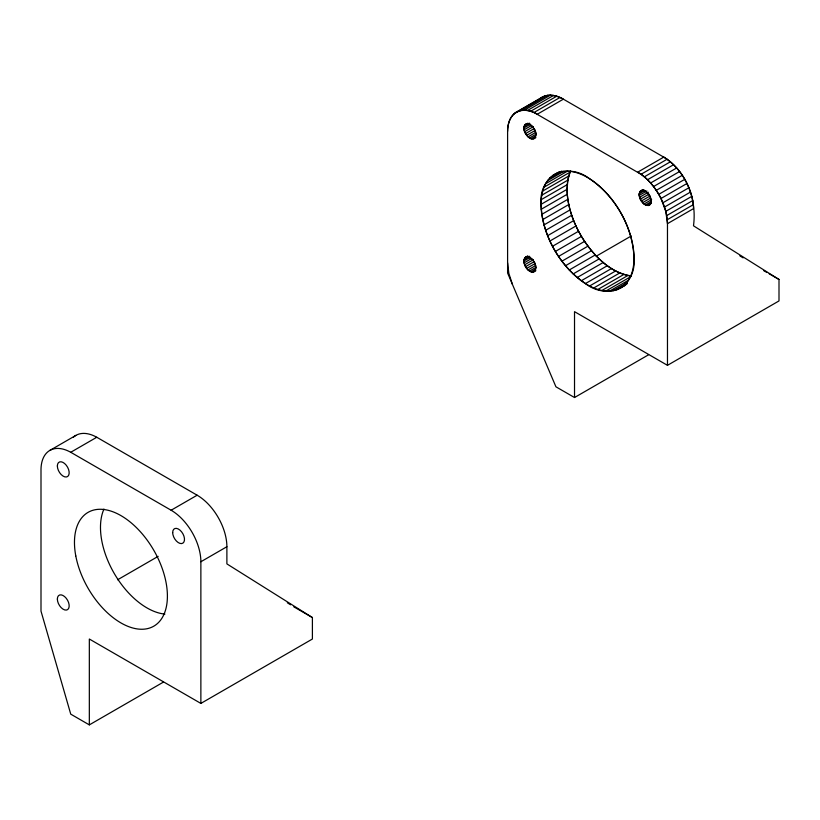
<?xml version="1.0" encoding="UTF-8"?>
<svg xmlns="http://www.w3.org/2000/svg" width="820" height="820" viewBox="0 0 820 820"><rect width="100%" height="100%" fill="white"/><g stroke="black" fill="none" stroke-linecap="round" stroke-linejoin="round"><path stroke-width="1.23" d="M541.067 204.344C538.412 175.408 567.276 161.499 589.621 178.77C615.482 196.287 632.866 226.699 634.003 258.003C636.648 286.938 607.794 300.848 585.449 283.577C559.588 266.059 542.204 235.647 541.067 204.344L567.091 189.317L567.829 180.164L570.054 172.169L544.029 187.196M507.601 131.364C507.59 124.179 509.753 116.02 516.313 112.104L542.338 97.088C549.01 93.357 557.149 95.561 563.371 99.169L663.749 157.122C686.627 171.185 696.969 199.793 693.495 225.808L779 279.466L779 300.93L667.47 365.33L574.523 311.661L574.523 397.526L555.929 386.794L507.601 273.029L507.601 131.364A42.722 24.661 60 0 1 537.346 114.195L563.371 99.169A42.722 24.661 60 0 0 542.471 97.313M523.959 127.889A8.364 4.828 60 0 1 532.826 127.09A8.364 4.828 60 0 1 532.826 138.918A8.364 4.828 60 0 1 523.959 127.889C525.835 117.865 537.776 129.355 535.808 135.628C532.959 144.156 522.965 133.599 523.959 127.93L530.468 124.168M535.87 270.672C528.264 276.545 518.568 259.376 527.742 255.983M639.262 193.633C642.572 184.684 653.263 196.933 650.926 202.94C646.724 210.248 637.991 199.198 639.262 193.633L644.684 190.506M540.114 98.677L542.338 97.088M533.697 271.922C539.386 267.371 532.395 255.174 525.569 257.244M514.089 113.693L544.828 95.95M516.313 112.104L521.52 110.321L547.545 95.294M521.52 110.321L524.441 110.146L550.466 95.12M524.441 110.146L527.516 110.444L553.541 95.427M527.516 110.444L530.724 111.233L556.749 96.206M530.724 111.233L534.015 112.483L560.039 97.457M524.697 125.05L527.947 123.164M524.144 126.331L529.566 123.195M524.144 129.744L531.739 125.368M524.697 131.661L533.369 126.659M525.569 133.558L534.25 128.555M526.717 135.321L535.399 130.319M528.07 136.837L535.665 132.45M529.535 138.006L536.044 134.244M531.022 138.754L535.357 136.253M533.697 138.846L535.87 137.596M49.846 450.426L75.87 435.399M70.745 452.281L96.77 437.255L197.148 495.208A42.066 24.282 60 0 1 226.884 546.725L226.884 563.893L312.399 617.562L312.399 639.026L200.869 703.416L89.329 639.026L89.329 724.88L70.745 714.148L41 611.115L41 469.45A42.722 24.661 60 0 1 70.745 452.281L171.124 510.235A42.066 24.282 60 0 1 200.869 561.751L200.869 703.416M552.536 175.664L559.045 171.903M549.933 177.93L561.864 171.042M547.637 180.615L563.904 171.226M545.669 183.721L567.348 171.196M542.737 191.029L568.762 176.013M541.805 195.191L567.829 180.164M541.251 199.639L567.276 184.613M541.251 209.264L567.276 194.237L567.091 189.317M541.805 214.358L567.829 199.332L567.276 194.237M542.737 219.586L568.762 204.559L567.829 199.332M544.029 224.905L570.054 209.889L568.762 204.559M534.015 112.483L641.055 174.281L667.08 159.254M545.669 230.287L571.694 215.26L570.054 209.889M641.055 174.281L644.346 176.823L670.37 161.806M547.637 235.668L573.662 220.641L571.694 215.26M644.346 176.823L647.544 179.744L673.568 164.717M549.933 241.008L575.958 225.982L573.662 220.641M647.544 179.744L650.629 182.993L676.654 167.977M640.348 191.091L642.521 189.84M524.697 258.126L527.947 256.25M639.631 192.177L643.966 189.676M524.144 259.407L529.566 256.281M523.959 260.965A8.364 4.828 60 0 1 532.826 260.176A8.364 4.828 60 0 1 532.826 271.994A8.364 4.828 60 0 1 523.959 260.965L530.468 257.254M650.629 182.993L653.55 186.55L679.575 171.523M639.262 195.355L646.847 190.978M552.536 246.277L578.561 231.25L575.958 225.982M524.144 262.83L531.739 258.443M639.631 197.241L648.302 192.228M524.697 264.747L533.369 259.735M640.348 199.157L649.02 194.155M653.55 186.55L656.266 190.342L682.291 175.316M525.569 266.643L534.25 261.631M641.373 201.002L650.045 196M555.417 251.422L581.441 236.396C592.593 254.415 608.911 272.424 630.846 275.899M526.717 268.406L535.399 263.394M642.624 202.653L650.219 198.276M656.266 190.342L658.757 194.35L684.782 179.324M528.07 269.913L535.665 265.536M644.048 204.006L651.633 199.629M529.535 271.082L536.044 267.33M645.535 204.969L650.957 201.843M531.022 271.84L535.357 269.329M558.563 256.404L584.588 241.377M647 205.492L651.336 202.991M648.343 205.543L650.516 204.293M667.47 365.33L667.47 223.665L665.799 211.355L660.981 198.501L687.006 183.475M561.936 261.18L587.96 246.154M662.909 202.755L688.933 187.729M664.518 207.06L690.543 192.034M565.513 265.711L591.538 250.684M665.799 211.355L691.824 196.328M569.275 269.975L595.289 254.948M596.212 256.219L631.287 235.965M666.721 215.588L692.746 200.562M573.17 273.921L599.194 258.894M667.275 219.709L693.3 204.682M171.124 510.235L197.148 495.208M577.198 277.519L603.223 262.492M581.298 280.747L607.323 265.721M585.449 283.577L611.474 268.55M589.621 285.985L615.646 270.959M593.772 287.953L619.797 272.927M597.872 289.46L623.897 274.433M601.89 290.495L627.915 275.479M605.795 291.059L630.744 276.668M609.557 291.141L627.987 280.502M613.134 290.741L627.228 282.603M625.127 284.417L627.3 283.166M616.507 289.86L627.351 283.597M622.534 286.682L625.783 284.806M619.653 288.507A65.723 37.946 60 0 0 600.568 187.185A65.723 37.946 60 0 0 542.389 217.833A65.723 37.946 60 0 0 619.653 288.507L625.076 285.37M117.598 579.781L158.157 556.36M200.869 561.751L226.884 546.725M574.523 397.526L648.579 354.773M89.329 724.88L163.385 682.127M763.686 270.631L766.977 272.527M769.16 273.788L779 279.466M293.806 606.831L312.399 617.562M739.845 255.83L743.094 257.87M287.318 602.751L290.557 604.791M578.561 231.25L581.441 236.396M658.757 194.35L660.981 198.501M512.408 284.345L508.83 273.316L507.601 262.851M73.308 437.285A42.722 24.661 60 0 1 96.77 437.255M164.902 614.098A65.723 37.946 60 0 1 114.216 573.426A65.723 37.946 60 0 1 103.955 509.066M631.502 276.012A65.723 37.946 60 0 1 580.816 235.33A65.723 37.946 60 0 1 570.556 170.97M663.749 157.122L637.724 172.149A42.066 24.282 60 0 1 667.47 223.665L693.495 208.639A42.066 24.282 60 0 0 663.749 157.122M57.359 465.975A8.364 4.828 60 0 0 66.225 477.004A8.364 4.828 60 0 0 66.225 465.186A8.364 4.828 60 0 0 57.359 465.975M172.682 532.559A8.364 4.828 60 0 0 181.548 543.588A8.364 4.828 60 0 0 181.548 531.77A8.364 4.828 60 0 0 172.682 532.559M57.359 599.061A8.364 4.828 60 0 0 66.225 610.09A8.364 4.828 60 0 0 66.225 598.262A8.364 4.828 60 0 0 57.359 599.061M75.788 555.919A65.723 37.946 60 0 0 153.043 626.593A65.723 37.946 60 0 0 133.967 525.282A65.723 37.946 60 0 0 75.788 555.919M639.282 194.473A8.364 4.828 60 0 0 648.149 205.502A8.364 4.828 60 0 0 648.149 193.674A8.364 4.828 60 0 0 639.282 194.473"/></g></svg>
